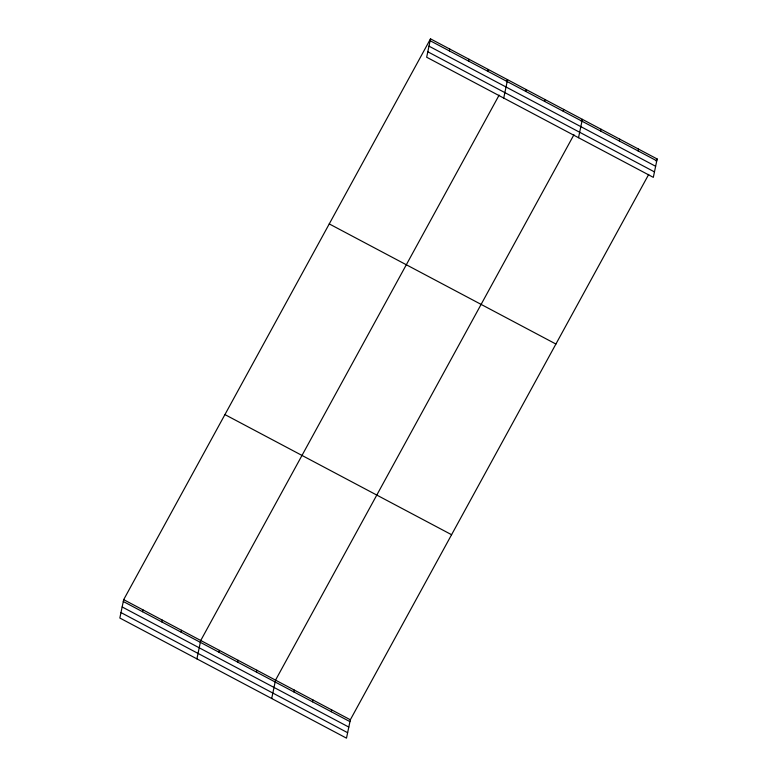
<?xml version="1.0" encoding="UTF-8"?>
<svg xmlns="http://www.w3.org/2000/svg" width="777" height="777" viewBox="0 0 777 777"><rect width="100%" height="100%" fill="white"/><g stroke="black" fill="none" stroke-linecap="round" stroke-linejoin="round"><path stroke-width="1.17" d="M648.717 174.398L350.33 719.774L346.493 738.15L119.843 618.026L123.679 599.65L430.507 38.85L657.157 158.974L653.321 177.35L426.67 57.226L430.507 38.85M142.56 611.713L142.949 609.858M161.82 621.921L162.208 620.075M181.09 632.138L181.478 630.283M196.902 658.867L200.738 640.491L499.135 95.115M219.056 652.253L219.444 650.407M237.752 662.169L238.141 660.314M256.449 672.076L256.837 670.221M271.697 698.513L275.534 680.137L573.931 134.751M293.842 691.899L294.23 690.044M312.548 701.806L312.937 699.951M449.388 50.913L449.776 49.058M331.245 711.722L331.633 709.867M468.648 61.121L469.036 59.275M487.917 71.338L488.306 69.483M503.729 98.067L507.566 79.691L506.449 81.75M525.883 91.453L526.272 89.598M544.58 101.369L544.968 99.514M563.276 111.276L563.665 109.421M578.525 137.704L582.361 119.337L581.235 121.387M600.679 131.099L601.068 129.244M619.376 141.006L619.764 139.151M638.072 150.913L638.461 149.067M656.031 161.033L657.157 158.974M430.118 40.705L656.769 160.829M428.982 46.154L655.633 166.278M427.806 51.777L654.457 171.902M329.254 223.912L555.905 344.036M224.932 414.588L451.583 534.712M123.679 599.65L350.33 719.774M123.29 601.505L349.941 721.629M122.154 606.954L348.805 727.078M120.979 612.577L347.63 732.701"/></g></svg>
